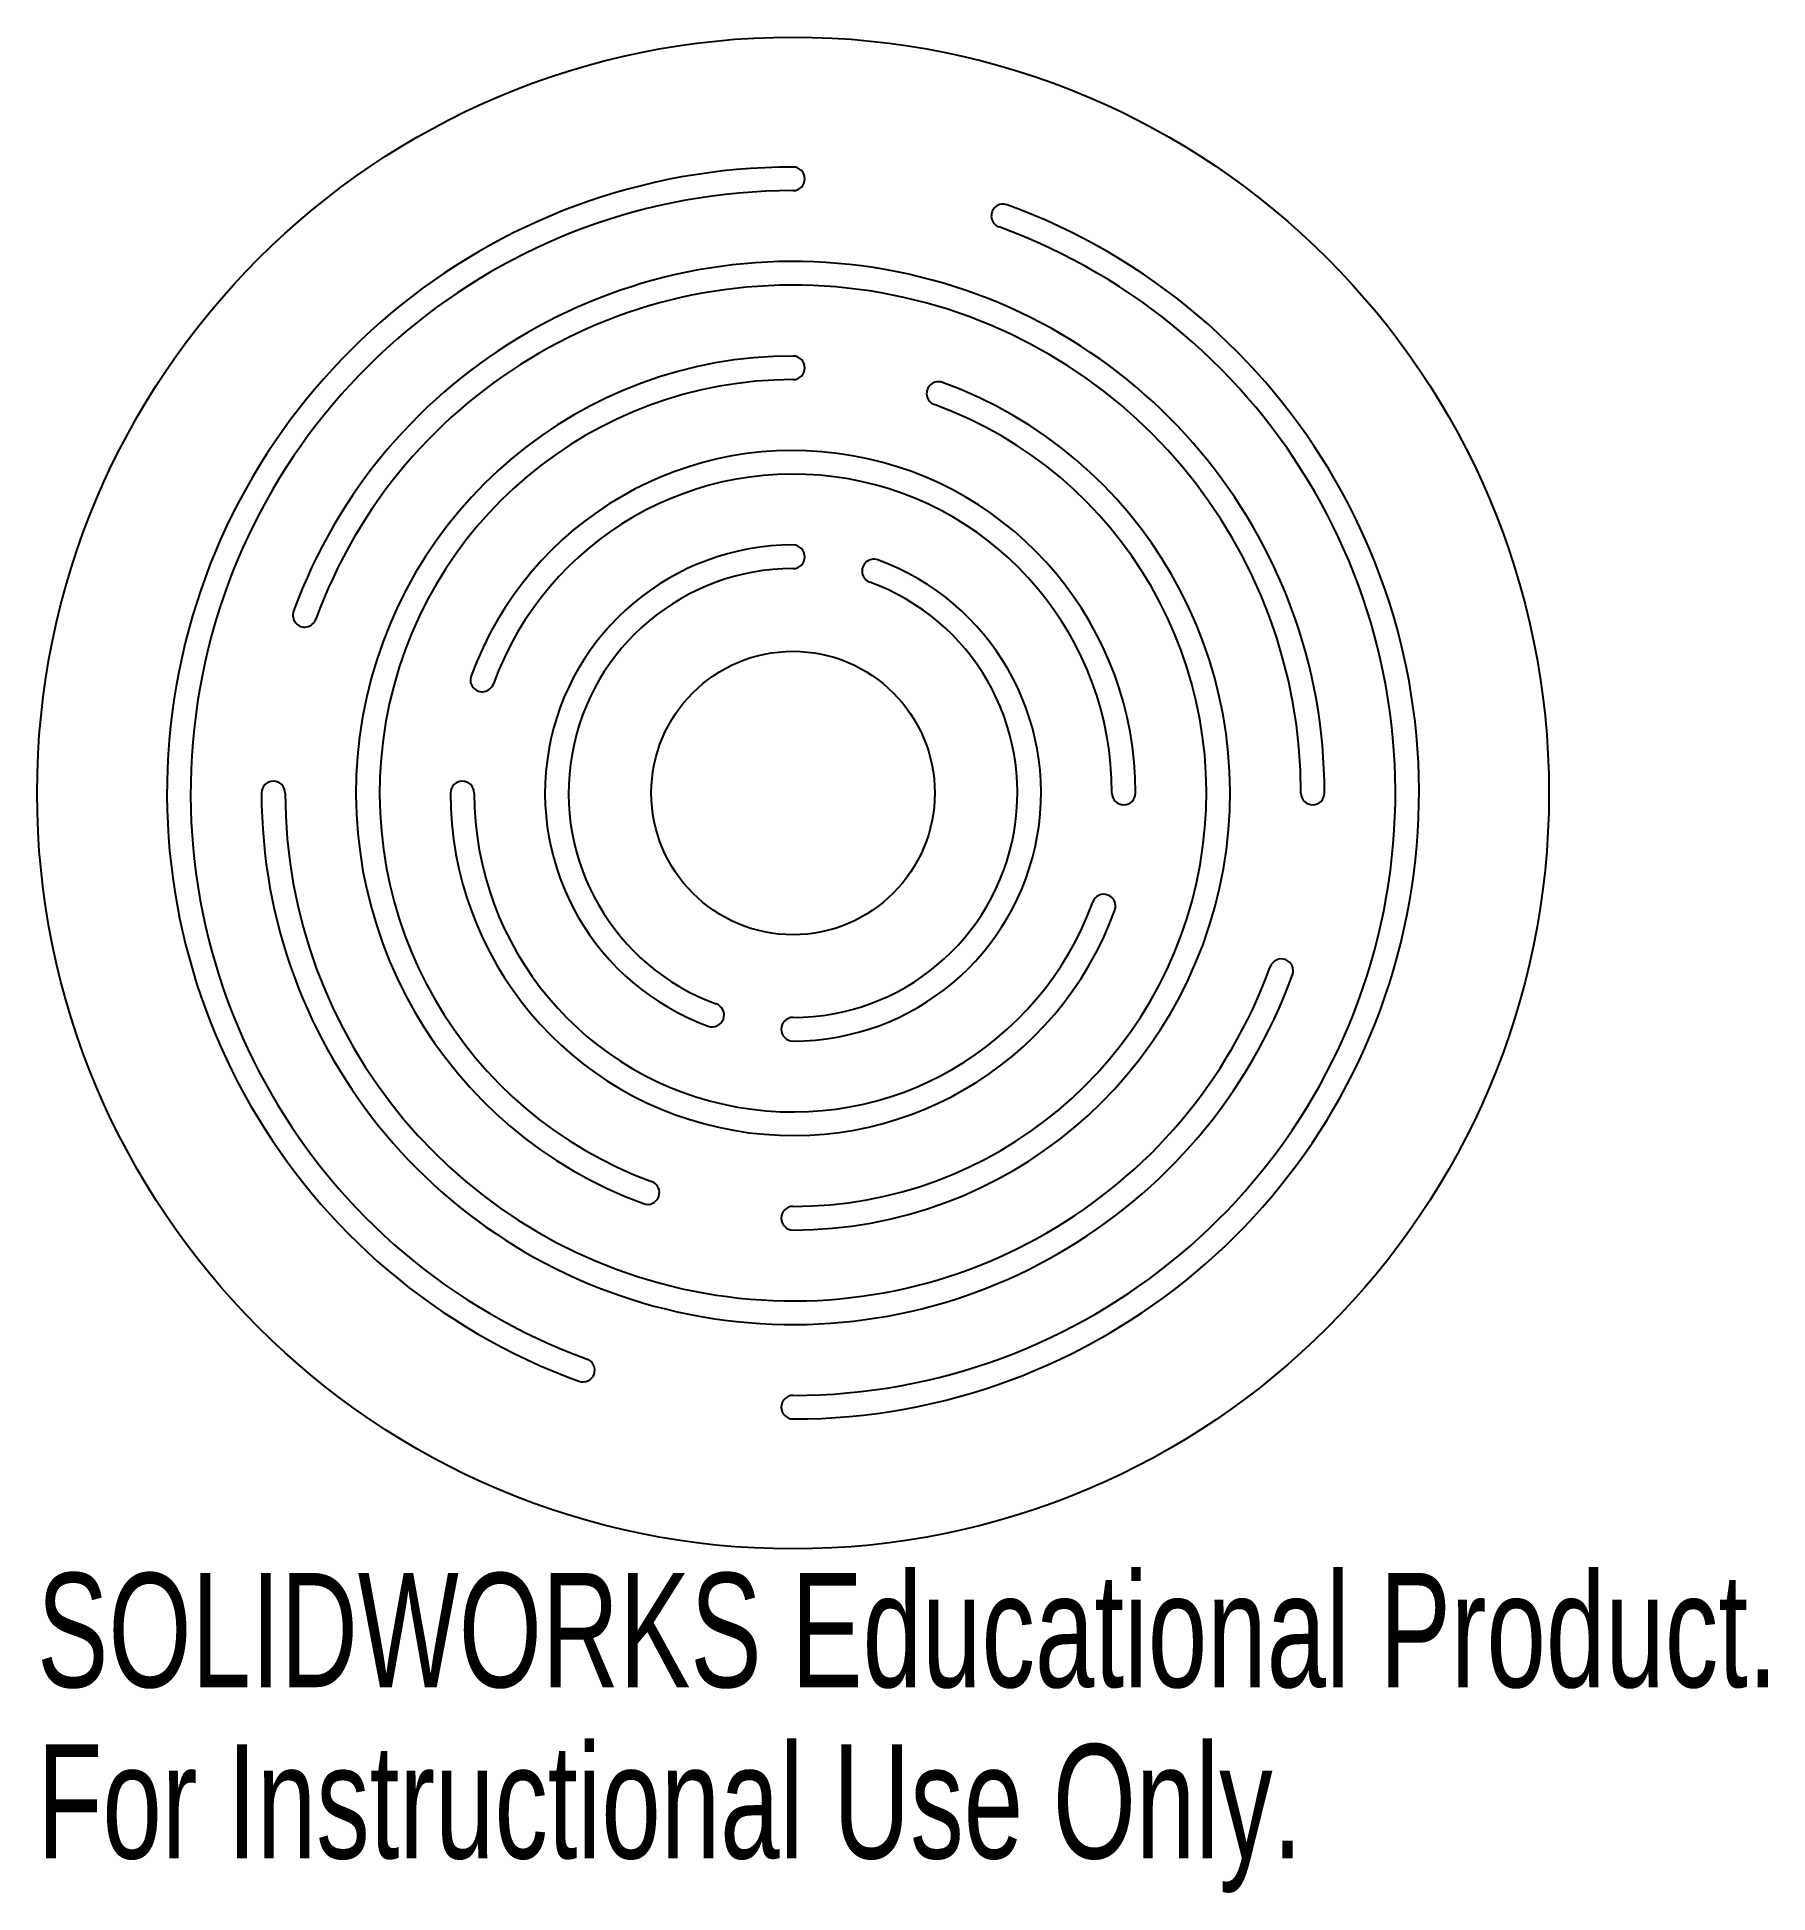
# Model space of a CAD drawing. Header units: millimetres. Extents: x -32 to 41.3, y -46.6 to 32.
import ezdxf

# ---------------------------------------------------------------- set-up
doc = ezdxf.new("R2010")
doc.units = ezdxf.units.MM
doc.styles.add('SLDTEXTSTYLE0', font='TXT', dxfattribs={"width": 0.7})

msp = doc.modelspace()

# ---------------------------------------------------------------- linework, layer by layer
at = {"color": 7, "linetype": 'Continuous', "lineweight": 25}
for radius in [32, 6]:
    msp.add_circle((0, 0), radius, dxfattribs=at)
for centre, radius, start, end in [((0, 0), 26.5, 90, 250), ((0, 26), 0.5, 270, 90), ((0, 0), 25.5, 90, 250), ((0, 0), 26.5, 270, 70), ((8.893, 24.432), 0.5, 70, 250), ((0, 0), 25.5, 270, 70), ((0, 0), 22.5, 0, 160), ((0, 0), 21.5, 0, 160), ((0, 0), 18.5, 90, 250), ((0, 18), 0.5, 270, 90), ((0, 0), 17.5, 90, 250), ((0, 0), 18.5, 270, 70), ((6.156, 16.914), 0.5, 70, 250), ((0, 0), 17.5, 270, 70), ((0, 0), 14.5, 0, 160), ((0, 0), 13.5, 0, 160), ((0, 0), 10.5, 90, 250), ((0, 10), 0.5, 270, 90), ((0, 0), 9.5, 90, 250), ((0, 0), 10.5, 270, 70), ((3.42, 9.397), 0.5, 70, 250), ((0, 0), 9.5, 270, 70), ((-20.673, 7.524), 0.5, 160, 340), ((-13.156, 4.788), 0.5, 160, 340), ((-22, 0), 0.5, 0, 180), ((0, 0), 22.5, 180, 340), ((0, 0), 21.5, 180, 340), ((-14, 0), 0.5, 0, 180), ((0, 0), 14.5, 180, 340), ((0, 0), 13.5, 180, 340), ((14, 0), 0.5, 180, 0), ((22, 0), 0.5, 180, 0), ((13.156, -4.788), 0.5, 340, 160), ((20.673, -7.524), 0.5, 340, 160), ((-3.42, -9.397), 0.5, 250, 70), ((0, -10), 0.5, 90, 270), ((-6.156, -16.914), 0.5, 250, 70), ((0, -18), 0.5, 90, 270), ((-8.893, -24.432), 0.5, 250, 70), ((0, -26), 0.5, 90, 270)]:
    msp.add_arc(centre, radius, start, end, dxfattribs=at)

# ---------------------------------------------------------------- texts
at = {"color": 7, "linetype": 'Continuous', "char_height": 4.83362, "attachment_point": 1, "style": 'SLDTEXTSTYLE0'}
for s, insert in [('SOLIDWORKS Educational Product.', (-32, -33.02)), ('For Instructional Use Only.', (-32, -40.27))]:
    msp.add_mtext(s, dxfattribs=dict(at, insert=insert))

doc.saveas('drawing.dxf')
